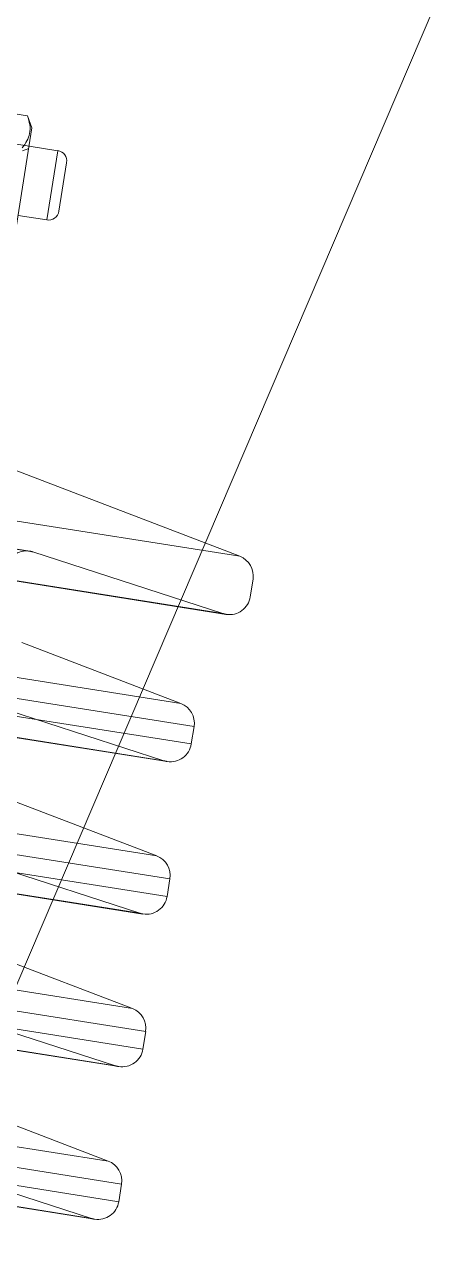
# Model space of a CAD drawing. Header units: millimetres. Extents: x 89051 to 218395, y -330386 to -125649.
# Drawn here: x 92915.7 to 92974.2, y -126715 to -126540.3 of the extents above; entities that cross this region are included whole.
import ezdxf

# ---------------------------------------------------------------- set-up
doc = ezdxf.new("R2010")
doc.units = ezdxf.units.MM
doc.header["$LTSCALE"] = 13
doc.linetypes.add('CENTER', pattern=[50.8, 31.75, -6.35, 6.35, -6.35])
doc.linetypes.add('HIDDEN', pattern=[9.525, 6.35, -3.175])
doc.layers.get('0').update_dxf_attribs({"color": 1, "linetype": 'CENTER'})
doc.layers.add('标注、文本', color=3, linetype='Continuous', lineweight=25)
doc.layers.add('铁心', color=3, linetype='Continuous', lineweight=0)

# ---------------------------------------------------------------- blocks, each defined once
blk = doc.blocks.new('125506')
at = {"color": 7, "linetype": 'Continuous', "lineweight": 15}
for p, q in [((72044.44, -123506.54), (72044.88, -123505.38)), ((72044.88, -123505.38), (72049.19, -123504.7)), ((72044.44, -123506.54), (72046.03, -123516.58)), ((72042, -123508.7), (72044.71, -123508.27)), ((72041.17, -123509.84), (72041.9, -123514.45)), ((72045.75, -123514.85), (72043.04, -123515.28)), ((72024.74, -123547.21), (72046.02, -123539.05)), ((72101.1, -123540.84), (72026.04, -123552.73)), ((72023.75, -123551.07), (72023.48, -123549.39)), ((72030.33, -123561.18), (72045.39, -123555.4)), ((72100.1, -123555.85), (72031.62, -123566.69)), ((72029.34, -123565.03), (72029.07, -123563.36)), ((72032.62, -123575.66), (72047.68, -123569.89)), ((72102.4, -123570.33), (72033.92, -123581.18)), ((72031.63, -123579.52), (72031.37, -123577.84)), ((72034.92, -123590.15), (72049.98, -123584.37)), ((72104.69, -123584.82), (72036.21, -123595.66)), ((72033.92, -123594), (72033.66, -123592.33)), ((72037.21, -123604.64), (72052.27, -123598.86)), ((72106.99, -123599.3), (72038.51, -123610.15)), ((72036.22, -123608.49), (72035.95, -123606.82))]:
    blk.add_line(p, q, dxfattribs=at)
at = {"color": 7, "linetype": 'HIDDEN', "lineweight": 0}
for p, q in [((72044.71, -123508.27), (72057.09, -123506.31)), ((72044.75, -123508.49), (72045.33, -123508.72)), ((72026.34, -123552.65), (72100.79, -123540.86)), ((72044.36, -123546.8), (72081.85, -123540.86)), ((72044.66, -123546.73), (72081.54, -123540.89)), ((72026.34, -123552.65), (72044.36, -123546.8)), ((72031.93, -123566.62), (72099.79, -123555.87)), ((72031.93, -123566.62), (72046.73, -123561.81)), ((72034.22, -123581.11), (72102.09, -123570.36)), ((72034.22, -123581.11), (72049.03, -123576.3)), ((72036.52, -123595.59), (72104.38, -123584.84)), ((72036.52, -123595.59), (72051.32, -123590.78)), ((72038.81, -123610.08), (72106.67, -123599.33)), ((72038.81, -123610.08), (72053.62, -123605.27))]:
    blk.add_line(p, q, dxfattribs=at)
at = {"color": 8, "linetype": 'Continuous', "lineweight": 15}
for p, q in [((72043.04, -123515.28), (72042, -123508.7)), ((72100.63, -123535.2), (72024.74, -123547.21)), ((72099.63, -123550.2), (72030.33, -123561.18)), ((72101.5, -123551.89), (72029.07, -123563.36)), ((72101.77, -123553.56), (72029.34, -123565.03)), ((72101.93, -123564.69), (72032.62, -123575.66)), ((72103.8, -123566.37), (72031.37, -123577.84)), ((72104.06, -123568.04), (72031.63, -123579.52)), ((72104.22, -123579.17), (72034.92, -123590.15)), ((72106.09, -123580.86), (72033.66, -123592.33)), ((72106.36, -123582.53), (72033.92, -123594)), ((72106.51, -123593.66), (72037.21, -123604.64)), ((72108.38, -123595.35), (72035.95, -123606.82)), ((72108.65, -123597.02), (72036.22, -123608.49))]:
    blk.add_line(p, q, dxfattribs=at)
at = {"color": 7, "linetype": 'Continuous', "lineweight": 15}
for centre, radius, start, end in [((72042.15, -123509.68), 1, 99, 189), ((72042.88, -123514.29), 1, 189, 279), ((72025.46, -123549.08), 2, 111, 189), ((72025.72, -123550.75), 2, 189, 279), ((72031.05, -123563.05), 2, 111, 189), ((72031.31, -123564.72), 2, 189, 279), ((72033.34, -123577.53), 2, 111, 189), ((72033.61, -123579.2), 2, 189, 279), ((72035.64, -123592.02), 2, 111, 189), ((72035.9, -123593.69), 2, 189, 279), ((72037.93, -123606.5), 2, 111, 189), ((72038.19, -123608.18), 2, 189, 279)]:
    blk.add_arc(centre, radius, start, end, dxfattribs=at)
at = {"color": 7, "linetype": 'HIDDEN', "lineweight": 0}
for centre, start, end in [((72044.97, -123548.7), 99, 108), ((72044.97, -123548.7), 9, 99), ((72025.72, -123550.75), 279, 288), ((72031.31, -123564.72), 279, 288), ((72033.61, -123579.2), 279, 288), ((72035.9, -123593.69), 279, 288), ((72038.19, -123608.18), 279, 288)]:
    blk.add_arc(centre, 2, start, end, dxfattribs=at)
at = {"color": 7, "linetype": 'Continuous', "lineweight": 15}
blk.add_open_spline([(72044.88, -123505.38), (72044.79, -123505.66), (72044.6, -123506.24), (72044.62, -123507.05), (72044.89, -123507.78), (72045.21, -123508.21), (72045.36, -123508.42)], degree=3, knots=[0, 0, 0, 0, 0.264604, 0.534947, 0.765343, 1, 1, 1, 1], dxfattribs=at)

msp = doc.modelspace()

# ---------------------------------------------------------------- linework, layer by layer
at = {"layer": '铁心'}
msp.add_lwpolyline([(92703.93, -127171.03), (93087.51, -126271.31), (93087.51, -126271.31)], dxfattribs=at)

# ---------------------------------------------------------------- block references
at = {"layer": '标注、文本', "xscale": -1.5, "yscale": 1.5, "zscale": 1.5}
msp.add_blockref('125506', (200983.39, 58704.81), dxfattribs=at)

doc.saveas('drawing.dxf')
